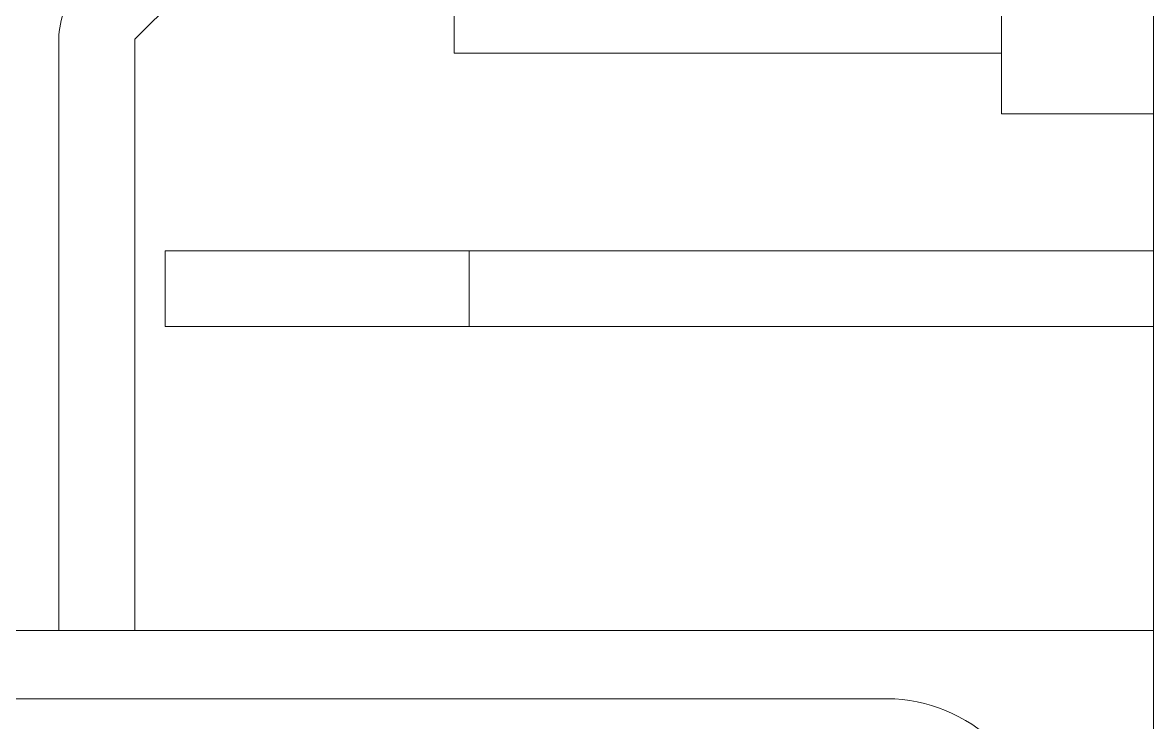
# Model space of a CAD drawing. Header units: millimetres. Extents: x -5 to 111, y -3 to 86.
# Drawn here: x 18.8706 to 18.945, y 19.3714 to 19.4175 of the extents above; entities that cross this region are included whole.
import ezdxf

# ---------------------------------------------------------------- set-up
doc = ezdxf.new("R2010")
doc.units = ezdxf.units.MM
doc.layers.add('A1I6----E-', color=3, linetype='Continuous', lineweight=25)

# ---------------------------------------------------------------- blocks, each defined once
blk = doc.blocks.new('Gruppe-456')
at = {"layer": 'A1I6----E-', "linetype": 'Continuous', "lineweight": 9}
for p, q in [((-31.855445, -22.886103), (-31.855445, -23.166103)), ((-31.865445, -23.061359), (-31.865445, -23.132103)), ((-31.901445, -23.111321), (-31.901445, -23.128103)), ((-31.922444, -23.127173), (-31.90791, -23.112639)), ((-31.927445, -23.127175), (-31.927445, -23.166103)), ((-31.922445, -23.166103), (-31.922445, -23.127175)), ((-31.901445, -23.128103), (-31.865445, -23.128103)), ((-31.855445, -23.132103), (-31.865445, -23.132103)), ((-31.920445, -23.146103), (-31.920445, -23.141103)), ((-31.920445, -23.141103), (-31.900445, -23.141103)), ((-31.900445, -23.141103), (-31.900445, -23.146103)), ((-31.900445, -23.141103), (-31.855445, -23.141103)), ((-31.920445, -23.146103), (-31.900445, -23.146103)), ((-31.900445, -23.146103), (-31.855445, -23.146103))]:
    blk.add_line(p, q, dxfattribs=at)
at = {"layer": 'A1I6----E-', "linetype": 'Continuous', "lineweight": 9, "flags": 128}
blk.add_lwpolyline([(-31.862945, -23.180603), (-31.862945, -23.221103), (-31.855445, -23.221103), (-31.855445, -23.166103), (-31.955445, -23.166103), (-31.955445, -23.221103), (-31.947945, -23.221103), (-31.947945, -23.180603, -0.414214), (-31.937945, -23.170603), (-31.872945, -23.170603, -0.414214)], format="xyb", close=True, dxfattribs=at)
at = {"layer": 'A1I6----E-', "linetype": 'Continuous', "lineweight": 9}
for radius in [0.005002, 0.000002]:
    blk.add_arc((-31.922443, -23.127175), radius, 135, 180, dxfattribs=at)
blk = doc.blocks.new('Gruppe-466')
at = {"layer": 'A1I6----E-'}
blk.add_blockref('Gruppe-456', (0, 0), dxfattribs=at)

msp = doc.modelspace()

# ---------------------------------------------------------------- block references
at = {"layer": 'A1I6----E-'}
msp.add_blockref('Gruppe-466', (50.800446, 42.543603), dxfattribs=at)

doc.saveas('drawing.dxf')
